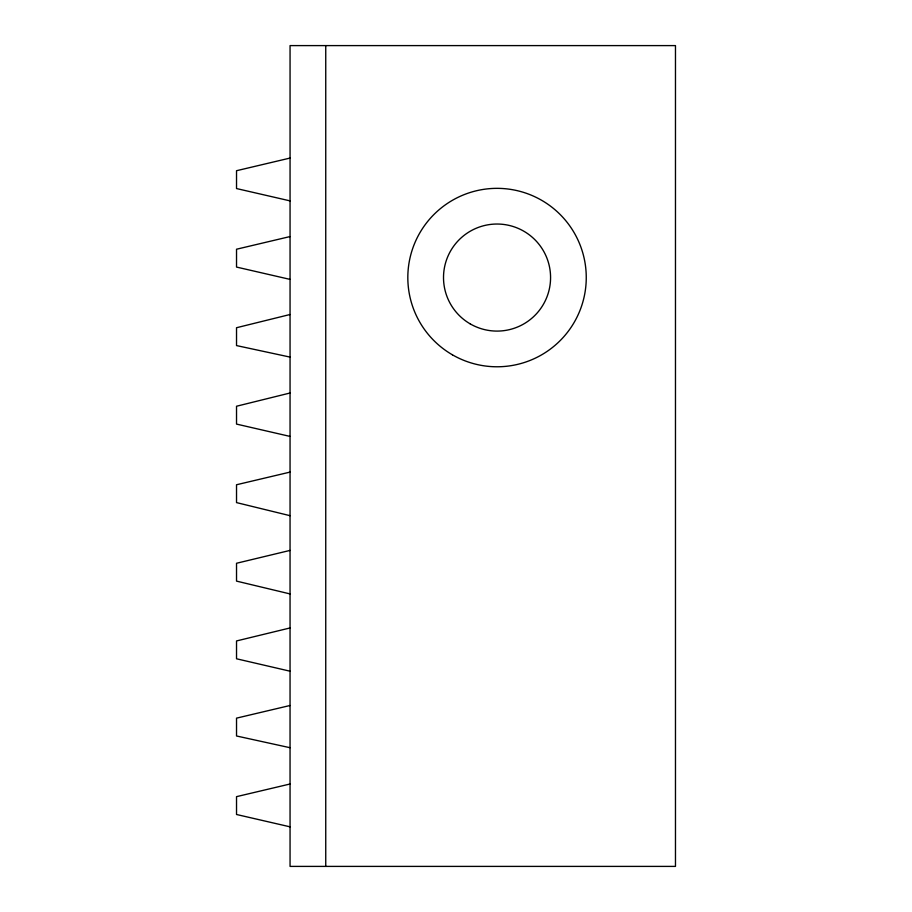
<?xml version="1.0" encoding="UTF-8"?>
<svg xmlns="http://www.w3.org/2000/svg" width="912" height="912" viewBox="0 0 912 912"><rect width="100%" height="100%" fill="white"/><g stroke="black" fill="none" stroke-linecap="round" stroke-linejoin="round"><path stroke-width="1.37" d="M290.05 747.715L290.062 45.6L675.473 45.6L675.473 866.4L290.062 866.4L290.05 747.715L236.527 735.984L236.527 718.143L290.05 705.489M290.05 314.503L236.527 327.727L236.527 345.58L290.05 357.094M290.05 393.004L236.527 406.239L236.527 424.091L290.05 436.415M290.062 627.946L236.527 640.942L236.527 658.783L290.05 671.198M290.062 550.403L236.527 563.263L236.527 581.115L290.062 593.929M290.062 158.061L236.527 170.715L236.527 188.556L290.062 200.879M290.062 236.561L236.527 249.227L236.527 267.068L290.062 279.391M290.062 472.097L236.527 484.751L236.527 502.603L290.062 515.69M290.05 784.001L236.527 796.655L236.527 814.496L290.05 826.831M325.744 45.6L325.744 866.4M452.432 354.825A89.216 89.216 0 0 0 586.256 277.567A89.216 89.216 0 0 0 452.432 200.298A89.216 89.216 0 0 0 452.432 354.825M470.273 323.92A53.534 53.534 0 0 0 550.574 277.567A53.534 53.534 0 0 0 470.273 231.203A53.534 53.534 0 0 0 470.273 323.92"/></g></svg>
